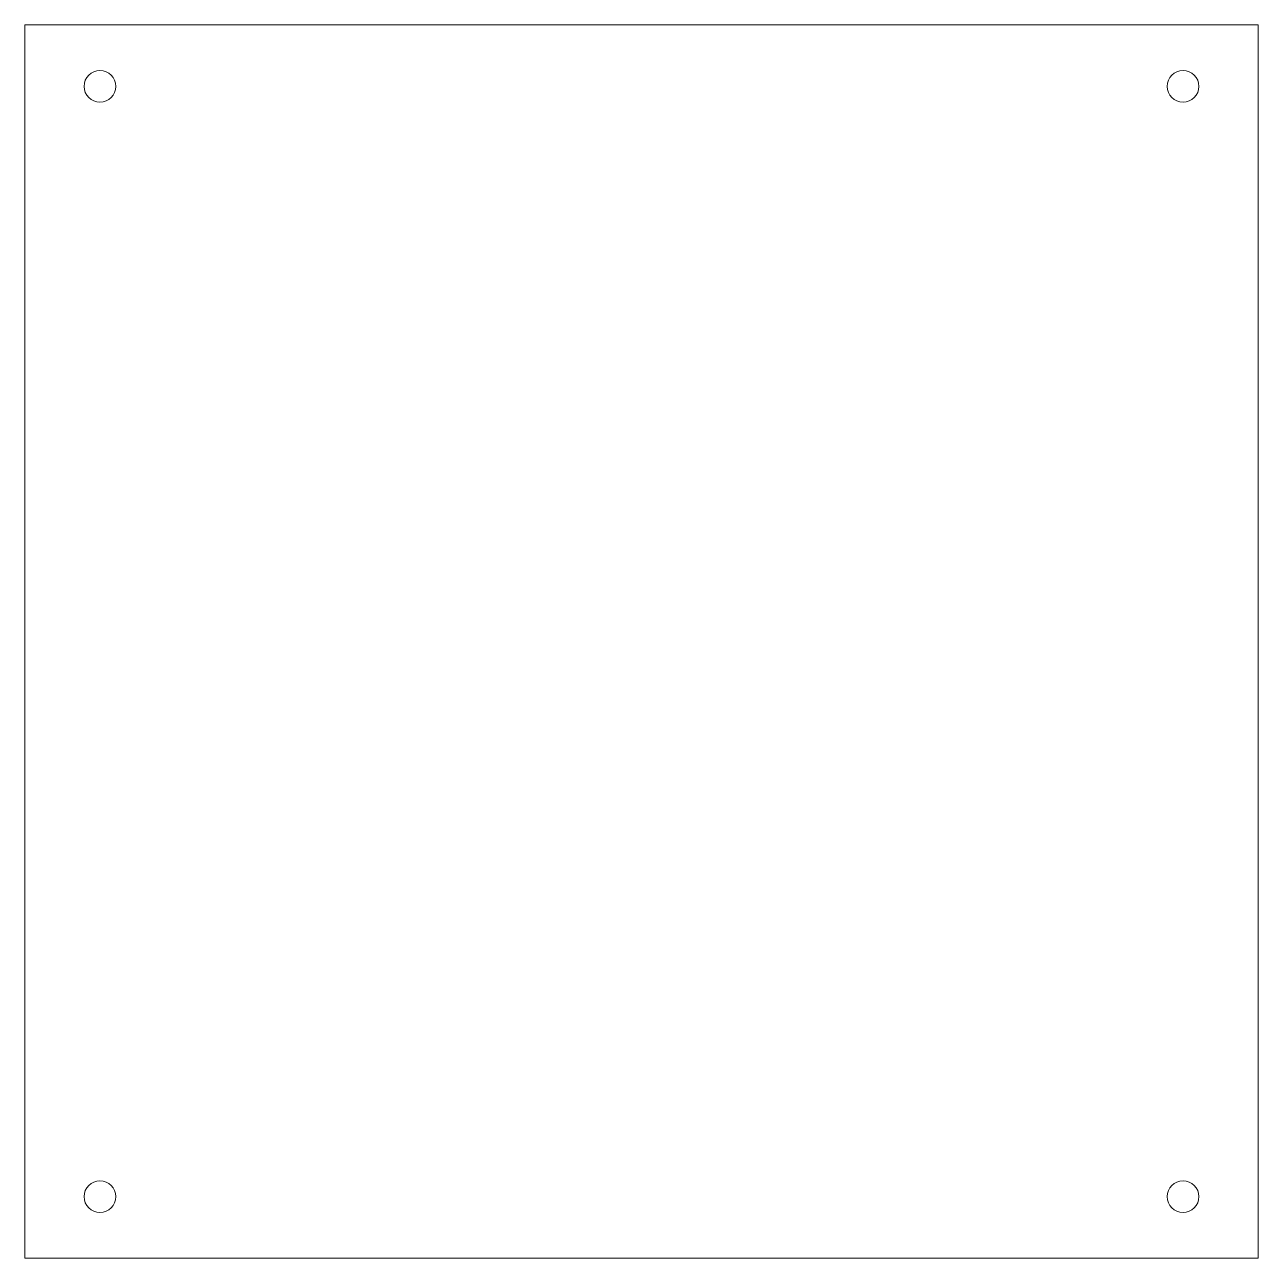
# Model space of a CAD drawing. Header units: inches. Extents: x 0.59 to 5.59, y 12.27 to 17.27.
import ezdxf

# ---------------------------------------------------------------- set-up
doc = ezdxf.new("R2010")
doc.units = ezdxf.units.IN
doc.header["$MEASUREMENT"] = 0

msp = doc.modelspace()

# ---------------------------------------------------------------- linework, layer by layer
at = {"color": 7, "linetype": 'Continuous', "lineweight": 15}
for p, q in [((0.5917, 17.2672), (5.5917, 17.2672)), ((0.5917, 12.2672), (0.5917, 17.2672)), ((5.5917, 17.2672), (5.5917, 12.2672)), ((5.5917, 12.2672), (0.5917, 12.2672))]:
    msp.add_line(p, q, dxfattribs=at)
for centre, radius in [((0.8967, 17.0172), 0.0643), ((5.2867, 17.0172), 0.0643), ((0.8967, 12.5172), 0.0642), ((5.2867, 12.5172), 0.0642)]:
    msp.add_circle(centre, radius, dxfattribs=at)

doc.saveas('drawing.dxf')
